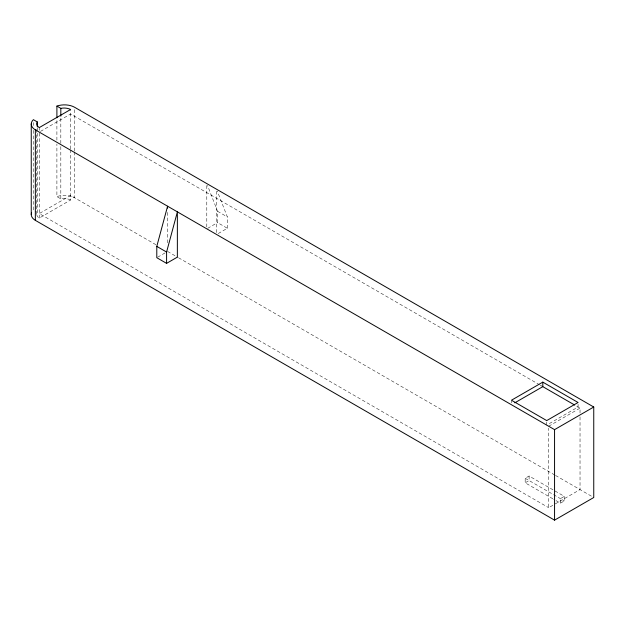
<?xml version="1.0" encoding="UTF-8"?>
<svg xmlns="http://www.w3.org/2000/svg" width="625" height="625" viewBox="0 0 625 625"><rect width="100%" height="100%" fill="white"/><g stroke="black" fill="none" stroke-linecap="round" stroke-linejoin="round"><path stroke-width="0.47" stroke-dasharray="3.12 2.34" d="M33.391 130.375L33.391 210.172L35.742 211.531M33.391 125.508L33.391 122.594M36.742 214.414L36.742 127.805M37.305 127.773L37.305 212.438A9.695 5.602 0 0 0 39.266 218.086L70.617 199.992L70.617 149.891M39.266 218.086L39.266 132.117L70.617 114.016L539.43 384.703M39.266 130.305L39.266 127.594M70.617 199.992A9.695 5.602 0 0 0 60.82 198.859L56.898 196.594L56.898 144.047M56.898 140.156L56.898 118.75M60.82 198.859L60.82 144.367M60.82 143.391L60.82 117.117M70.617 148.922L70.617 109.492M74.539 151.992L74.539 197.727A14.438 8.336 0 0 0 56.898 196.594M74.539 151.016L74.539 108.203M167.562 242.82L167.578 212M206.789 226.914L206.789 185.516M216.586 232.57L216.586 191.172M218.242 233.539L227.359 228.273L217.562 222.617L217.562 211.305L207.484 185.375M227.359 228.273L227.359 216.961L217.281 191.031M511.461 402.938L511.461 401.133M552.883 498.805L525.172 482.805L525.172 478.281L529.094 476.016L564.359 496.383L564.359 500.906L560.438 503.172L553.727 499.289M529.094 476.016L529.094 480.547L525.172 482.805M546.727 425.109L546.727 421.492M552.812 505.312L548.68 507.695L548.688 428.18M560.438 503.172L560.438 498.641L564.359 496.383M578.078 404.297L578.078 407.016L548.375 424.156M580.031 416.875L580.031 489.594L553.633 504.836M580.031 412.992L580.031 408.141L575.555 405.562M157.617 257.227L165.078 252.922M207.617 228.359L217.562 222.617M548.688 426.242L580.031 408.141M540.273 385.188L542.805 386.648M217.562 211.305L227.359 216.961M155.945 244.734L70.617 195.469L39.266 213.562L548.68 507.695M167.555 251.437L177.906 257.414M178.547 257.781L554.852 475.055M555.531 475.445L593.75 497.516M525.172 478.281L564.359 500.906"/><path stroke-width="0.94" d="M31.25 214.539L31.25 124.039M56.898 106.094A14.438 8.336 0 0 1 74.539 107.227L593.75 407.016L593.75 497.516L554.562 520.141L35.344 220.352L35.344 129.852A14.438 8.336 0 0 1 33.391 119.672L37.305 121.938A9.695 5.602 0 0 0 39.266 127.594L70.617 109.492A9.695 5.602 0 0 0 60.82 108.359L56.898 106.094L56.898 117.773M37.305 126.797L37.305 121.938M60.82 116.148L60.82 108.359M166.586 263.359L166.586 252.047L177.375 211.883L177.359 257.141L166.586 263.359L156.789 257.703L156.789 246.391L167.578 206.227L167.578 208.148M574.719 405.07L542.805 386.648L542.805 382.125L511.461 400.227L546.727 420.586L578.078 402.492L542.805 382.125M514.758 402.844L542.805 386.648M35.344 129.852L554.562 429.641L593.75 407.016M156.789 246.391L166.586 252.047M554.562 429.641L554.562 520.141M35.344 220.352A14.438 8.336 0 0 1 31.602 212.711"/></g></svg>
